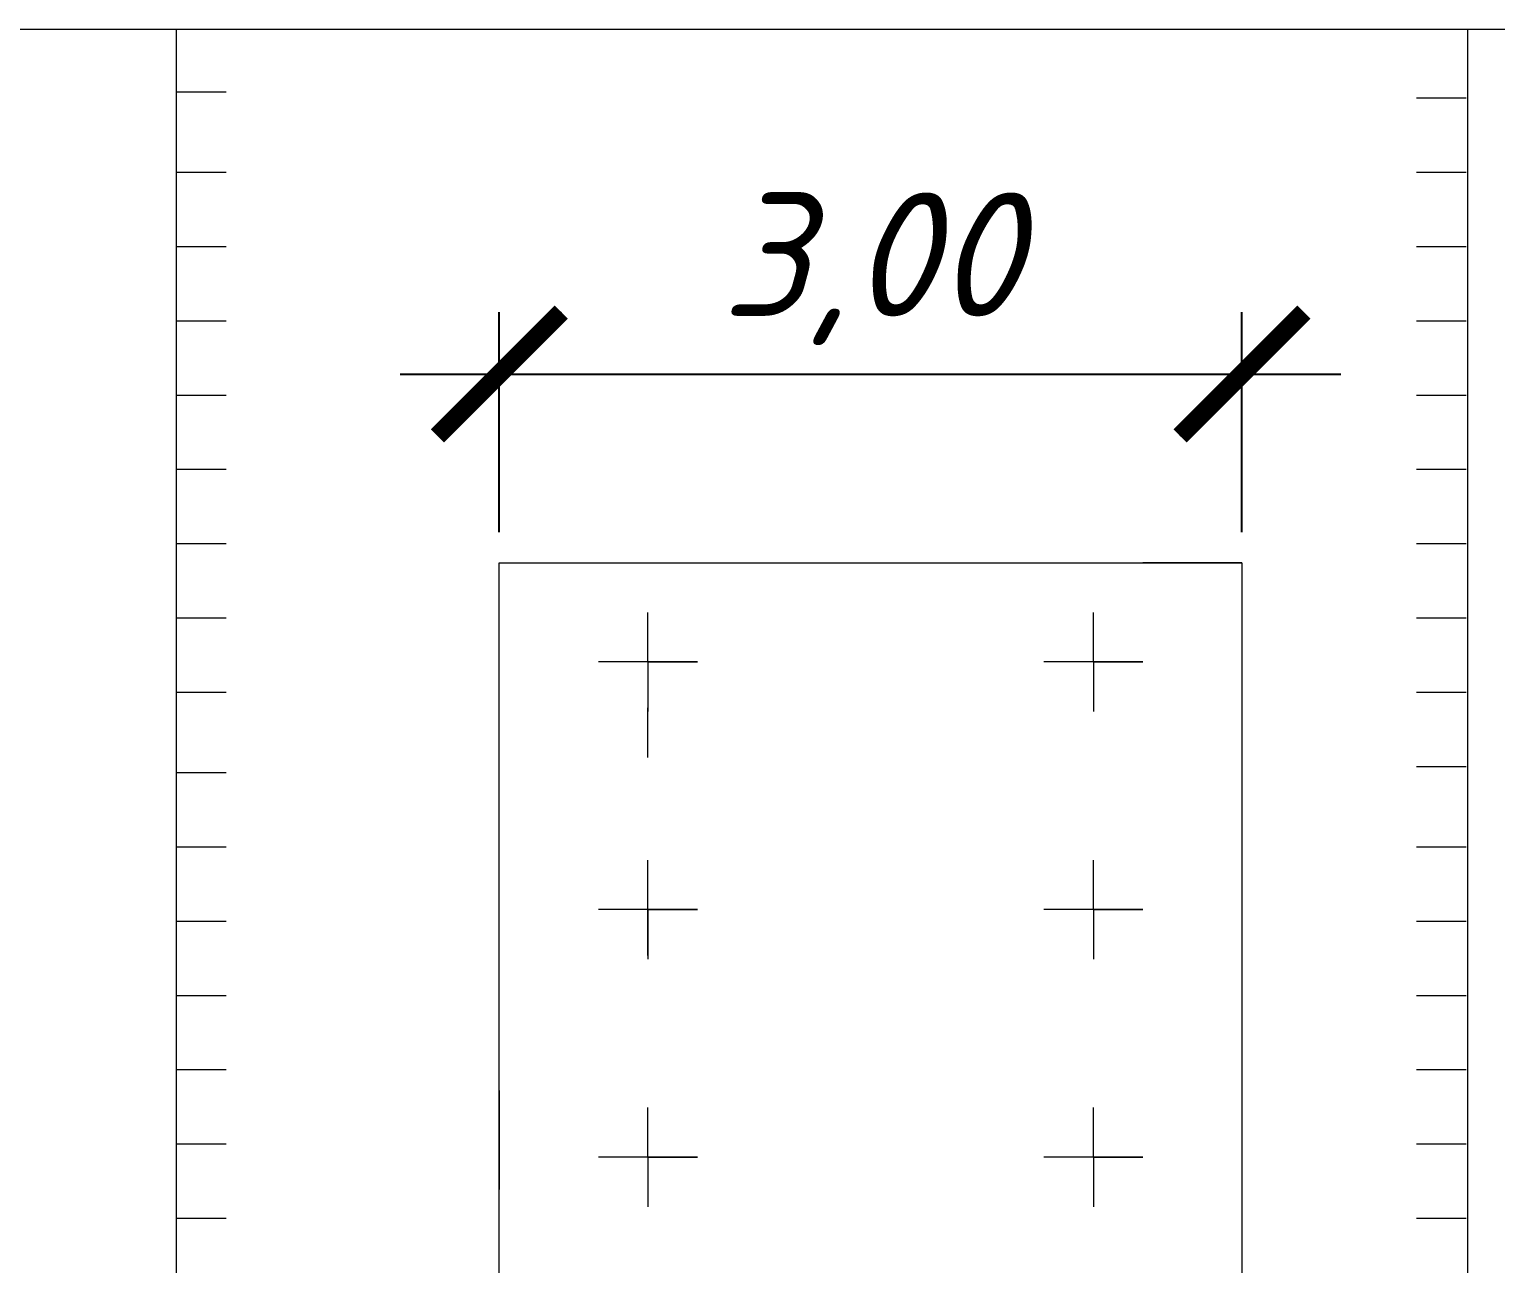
# Model space of a CAD drawing. Header units: millimetres. Extents: x 27137 to 30937, y -4667 to -569.
# Drawn here: x 30123.52 to 30153.14, y -2835.98 to -2811.05 of the extents above; entities that cross this region are included whole.
import ezdxf

# ---------------------------------------------------------------- set-up
doc = ezdxf.new("R2010")
doc.units = ezdxf.units.MM
doc.header["$LTSCALE"] = 0.4
doc.layers.add('здания', color=7, linetype='Continuous', lineweight=40)
doc.styles.add('Isocpeur', font='isocpeui.ttf', dxfattribs={"height": 2.5})
doc.styles.get("Standard").update_dxf_attribs({"font": 'isocpeui.ttf', "height": 2.5})
doc.dimstyles.new('06', dxfattribs={"dimtxt": 2.5, "dimasz": 2.5, "dimexe": 1.25, "dimexo": 0.625, "dimtad": 1, "dimdec": 0, "dimlfac": 200, "dimtxsty": 'Standard', "dimblk": 'OBLIQUE', "dimcen": 2.5, "dimdle": 2, "dimadec": 0, "dimazin": 0, "dimtfac": 1, "dimtdec": 0, "dimtmove": 0, "dimatfit": 3, "dimldrblk": 'OBLIQUE', "dimfxl": 1, "dimarcsym": 0})

# ---------------------------------------------------------------- blocks, each defined once
blk = doc.blocks.new('_Oblique')
at = {"color": 0, "linetype": 'ByBlock', "lineweight": -2}
blk.add_line((-0.5, -0.5), (0.5, 0.5), dxfattribs=at)
blk = doc.blocks.new('*D568')
at = {"color": 0, "lineweight": -2, "transparency": 16777216}
for p, q in [((30133.018, -2821.201), (30133.018, -2816.761)), ((30148.018, -2821.201), (30148.018, -2816.761)), ((30131.018, -2818.011), (30150.018, -2818.011))]:
    blk.add_line(p, q, dxfattribs=at)
at = {"layer": 'Defpoints', "color": 0, "transparency": 16777216}
for p in [(30148.018, -2818.011), (30133.018, -2821.826), (30148.018, -2821.826)]:
    blk.add_point(p, dxfattribs=at)
at = {"color": 0, "lineweight": -2, "transparency": 16777216, "xscale": 2.5, "yscale": 2.5, "zscale": 2.5, "rotation": 180}
blk.add_blockref('_Oblique', (30133.018, -2818.011), dxfattribs=at)
at = {"color": 0, "lineweight": -2, "transparency": 16777216, "xscale": 2.5, "yscale": 2.5, "zscale": 2.5}
blk.add_blockref('_Oblique', (30148.018, -2818.011), dxfattribs=at)
at = {"color": 0, "lineweight": 15, "transparency": 16777216, "insert": (30140.518, -2815.886), "char_height": 2.5, "attachment_point": 5, "style": 'Isocpeur'}
blk.add_mtext('3,00', dxfattribs=at)
blk = doc.blocks.new('_ArchTick')
at = {"color": 0, "linetype": 'ByBlock', "const_width": 0.15}
blk.add_lwpolyline([(-0.5, -0.5), (0.5, 0.5)], dxfattribs=at)

msp = doc.modelspace()

# ---------------------------------------------------------------- linework, layer by layer
at = {"lineweight": 15}
for p, q in [((30187.7371, -2811.0495), (30059.8064, -2811.0523)), ((30152.5767, -2811.0502), (30152.5767, -2853.1887)), ((30127.4974, -2812.3171), (30126.4974, -2812.3171)), ((30127.4974, -2812.3171), (30126.4974, -2812.3171)), ((30127.4974, -2812.3171), (30126.4974, -2812.3171)), ((30127.4974, -2812.3171), (30126.4974, -2812.3171)), ((30127.4974, -2812.3171), (30126.4974, -2812.3171)), ((30127.4974, -2812.3171), (30126.4974, -2812.3171)), ((30127.4974, -2812.3171), (30126.4974, -2812.3171)), ((30127.4974, -2812.3171), (30126.4974, -2812.3171)), ((30127.4974, -2812.3171), (30126.4974, -2812.3171)), ((30127.4974, -2812.3171), (30126.4974, -2812.3171)), ((30127.4974, -2812.3171), (30126.4974, -2812.3171)), ((30127.4974, -2812.3171), (30126.4974, -2812.3171)), ((30127.4974, -2812.3171), (30126.4974, -2812.3171)), ((30127.4974, -2812.3171), (30126.4974, -2812.3171)), ((30127.4974, -2812.3171), (30126.4974, -2812.3171)), ((30127.4974, -2812.3171), (30126.4974, -2812.3171)), ((30127.4974, -2812.3171), (30126.4974, -2812.3171)), ((30127.4974, -2812.3171), (30126.4974, -2812.3171)), ((30127.4974, -2812.3171), (30126.4974, -2812.3171)), ((30127.4974, -2812.3171), (30126.4974, -2812.3171)), ((30127.4974, -2812.3171), (30126.4974, -2812.3171)), ((30127.4974, -2812.3171), (30126.4974, -2812.3171)), ((30127.4974, -2812.3171), (30126.4974, -2812.3171)), ((30127.4974, -2812.3171), (30126.4974, -2812.3171)), ((30127.4974, -2812.3171), (30126.4974, -2812.3171)), ((30152.5472, -2812.441), (30151.5472, -2812.441)), ((30152.5472, -2812.441), (30151.5472, -2812.441)), ((30152.5472, -2812.441), (30151.5472, -2812.441)), ((30152.5472, -2812.441), (30151.5472, -2812.441)), ((30152.5472, -2812.441), (30151.5472, -2812.441)), ((30152.5472, -2812.441), (30151.5472, -2812.441)), ((30152.5472, -2812.441), (30151.5472, -2812.441)), ((30152.5472, -2812.441), (30151.5472, -2812.441)), ((30152.5472, -2812.441), (30151.5472, -2812.441)), ((30152.5472, -2812.441), (30151.5472, -2812.441)), ((30152.5472, -2812.441), (30151.5472, -2812.441)), ((30152.5472, -2812.441), (30151.5472, -2812.441)), ((30152.5472, -2812.441), (30151.5472, -2812.441)), ((30127.4974, -2813.941), (30126.4974, -2813.941)), ((30127.4974, -2813.941), (30126.4974, -2813.941)), ((30127.4974, -2813.941), (30126.4974, -2813.941)), ((30127.4974, -2813.941), (30126.4974, -2813.941)), ((30127.4974, -2813.941), (30126.4974, -2813.941)), ((30127.4974, -2813.941), (30126.4974, -2813.941)), ((30127.4974, -2813.941), (30126.4974, -2813.941)), ((30127.4974, -2813.941), (30126.4974, -2813.941)), ((30127.4974, -2813.941), (30126.4974, -2813.941)), ((30127.4974, -2813.941), (30126.4974, -2813.941)), ((30127.4974, -2813.941), (30126.4974, -2813.941)), ((30127.4974, -2813.941), (30126.4974, -2813.941)), ((30127.4974, -2813.941), (30126.4974, -2813.941)), ((30127.4974, -2813.941), (30126.4974, -2813.941)), ((30127.4974, -2813.941), (30126.4974, -2813.941)), ((30127.4974, -2813.941), (30126.4974, -2813.941)), ((30127.4974, -2813.941), (30126.4974, -2813.941)), ((30127.4974, -2813.941), (30126.4974, -2813.941)), ((30127.4974, -2813.941), (30126.4974, -2813.941)), ((30127.4974, -2813.941), (30126.4974, -2813.941)), ((30127.4974, -2813.941), (30126.4974, -2813.941)), ((30127.4974, -2813.941), (30126.4974, -2813.941)), ((30127.4974, -2813.941), (30126.4974, -2813.941)), ((30127.4974, -2813.941), (30126.4974, -2813.941)), ((30127.4974, -2813.941), (30126.4974, -2813.941)), ((30152.5472, -2813.941), (30151.5472, -2813.941)), ((30152.5472, -2813.941), (30151.5472, -2813.941)), ((30152.5472, -2813.941), (30151.5472, -2813.941)), ((30152.5472, -2813.941), (30151.5472, -2813.941)), ((30152.5472, -2813.941), (30151.5472, -2813.941)), ((30152.5472, -2813.941), (30151.5472, -2813.941)), ((30152.5472, -2813.941), (30151.5472, -2813.941)), ((30152.5472, -2813.941), (30151.5472, -2813.941)), ((30152.5472, -2813.941), (30151.5472, -2813.941)), ((30152.5472, -2813.941), (30151.5472, -2813.941)), ((30152.5472, -2813.941), (30151.5472, -2813.941)), ((30152.5472, -2813.941), (30151.5472, -2813.941)), ((30152.5472, -2813.941), (30151.5472, -2813.941)), ((30152.5472, -2813.941), (30151.5472, -2813.941)), ((30152.5472, -2813.941), (30151.5472, -2813.941)), ((30152.5472, -2813.941), (30151.5472, -2813.941)), ((30152.5472, -2813.941), (30151.5472, -2813.941)), ((30152.5472, -2813.941), (30151.5472, -2813.941)), ((30152.5472, -2813.941), (30151.5472, -2813.941)), ((30152.5472, -2813.941), (30151.5472, -2813.941)), ((30152.5472, -2813.941), (30151.5472, -2813.941)), ((30152.5472, -2813.941), (30151.5472, -2813.941)), ((30152.5472, -2813.941), (30151.5472, -2813.941)), ((30152.5472, -2813.941), (30151.5472, -2813.941)), ((30152.5472, -2813.941), (30151.5472, -2813.941)), ((30152.5472, -2813.941), (30151.5472, -2813.941)), ((30152.5472, -2813.941), (30151.5472, -2813.941)), ((30152.5472, -2813.941), (30151.5472, -2813.941)), ((30152.5472, -2813.941), (30151.5472, -2813.941)), ((30152.5472, -2813.941), (30151.5472, -2813.941)), ((30127.4974, -2815.441), (30126.4974, -2815.441)), ((30127.4974, -2815.441), (30126.4974, -2815.441)), ((30127.4974, -2815.441), (30126.4974, -2815.441)), ((30127.4974, -2815.441), (30126.4974, -2815.441)), ((30127.4974, -2815.441), (30126.4974, -2815.441)), ((30127.4974, -2815.441), (30126.4974, -2815.441)), ((30127.4974, -2815.441), (30126.4974, -2815.441)), ((30127.4974, -2815.441), (30126.4974, -2815.441)), ((30127.4974, -2815.441), (30126.4974, -2815.441)), ((30127.4974, -2815.441), (30126.4974, -2815.441)), ((30127.4974, -2815.441), (30126.4974, -2815.441)), ((30127.4974, -2815.441), (30126.4974, -2815.441)), ((30127.4974, -2815.441), (30126.4974, -2815.441)), ((30127.4974, -2815.441), (30126.4974, -2815.441)), ((30127.4974, -2815.441), (30126.4974, -2815.441)), ((30127.4974, -2815.441), (30126.4974, -2815.441)), ((30127.4974, -2815.441), (30126.4974, -2815.441)), ((30152.5472, -2815.441), (30151.5472, -2815.441)), ((30152.5472, -2815.441), (30151.5472, -2815.441)), ((30152.5472, -2815.441), (30151.5472, -2815.441)), ((30152.5472, -2815.441), (30151.5472, -2815.441)), ((30152.5472, -2815.441), (30151.5472, -2815.441)), ((30152.5472, -2815.441), (30151.5472, -2815.441)), ((30152.5472, -2815.441), (30151.5472, -2815.441)), ((30152.5472, -2815.441), (30151.5472, -2815.441)), ((30152.5472, -2815.441), (30151.5472, -2815.441)), ((30152.5472, -2815.441), (30151.5472, -2815.441)), ((30152.5472, -2815.441), (30151.5472, -2815.441)), ((30152.5472, -2815.441), (30151.5472, -2815.441)), ((30152.5472, -2815.441), (30151.5472, -2815.441)), ((30152.5472, -2815.441), (30151.5472, -2815.441)), ((30152.5472, -2815.441), (30151.5472, -2815.441)), ((30152.5472, -2815.441), (30151.5472, -2815.441)), ((30152.5472, -2815.441), (30151.5472, -2815.441)), ((30152.5472, -2815.441), (30151.5472, -2815.441)), ((30152.5472, -2815.441), (30151.5472, -2815.441)), ((30152.5472, -2815.441), (30151.5472, -2815.441)), ((30152.5472, -2815.441), (30151.5472, -2815.441)), ((30152.5472, -2815.441), (30151.5472, -2815.441)), ((30152.5472, -2815.441), (30151.5472, -2815.441)), ((30152.5472, -2815.441), (30151.5472, -2815.441)), ((30152.5472, -2815.441), (30151.5472, -2815.441)), ((30152.5472, -2815.441), (30151.5472, -2815.441)), ((30152.5472, -2815.441), (30151.5472, -2815.441)), ((30152.5472, -2815.441), (30151.5472, -2815.441)), ((30127.4974, -2816.941), (30126.4974, -2816.941)), ((30127.4974, -2816.941), (30126.4974, -2816.941)), ((30127.4974, -2816.941), (30126.4974, -2816.941)), ((30127.4974, -2816.941), (30126.4974, -2816.941)), ((30127.4974, -2816.941), (30126.4974, -2816.941)), ((30127.4974, -2816.941), (30126.4974, -2816.941)), ((30127.4974, -2816.941), (30126.4974, -2816.941)), ((30127.4974, -2816.941), (30126.4974, -2816.941)), ((30127.4974, -2816.941), (30126.4974, -2816.941)), ((30127.4974, -2816.941), (30126.4974, -2816.941)), ((30127.4974, -2816.941), (30126.4974, -2816.941)), ((30152.5472, -2816.941), (30151.5472, -2816.941)), ((30152.5472, -2816.941), (30151.5472, -2816.941)), ((30152.5472, -2816.941), (30151.5472, -2816.941)), ((30152.5472, -2816.941), (30151.5472, -2816.941)), ((30152.5472, -2816.941), (30151.5472, -2816.941)), ((30152.5472, -2816.941), (30151.5472, -2816.941)), ((30152.5472, -2816.941), (30151.5472, -2816.941)), ((30152.5472, -2816.941), (30151.5472, -2816.941)), ((30152.5472, -2816.941), (30151.5472, -2816.941)), ((30152.5472, -2816.941), (30151.5472, -2816.941)), ((30152.5472, -2816.941), (30151.5472, -2816.941)), ((30152.5472, -2816.941), (30151.5472, -2816.941)), ((30152.5472, -2816.941), (30151.5472, -2816.941)), ((30152.5472, -2816.941), (30151.5472, -2816.941)), ((30152.5472, -2816.941), (30151.5472, -2816.941)), ((30152.5472, -2816.941), (30151.5472, -2816.941)), ((30152.5472, -2816.941), (30151.5472, -2816.941)), ((30152.5472, -2816.941), (30151.5472, -2816.941)), ((30152.5472, -2816.941), (30151.5472, -2816.941)), ((30152.5472, -2816.941), (30151.5472, -2816.941)), ((30152.5472, -2816.941), (30151.5472, -2816.941)), ((30152.5472, -2816.941), (30151.5472, -2816.941)), ((30152.5472, -2816.941), (30151.5472, -2816.941)), ((30152.5472, -2816.941), (30151.5472, -2816.941)), ((30127.4974, -2818.441), (30126.4974, -2818.441)), ((30127.4974, -2818.441), (30126.4974, -2818.441)), ((30127.4974, -2818.441), (30126.4974, -2818.441)), ((30127.4974, -2818.441), (30126.4974, -2818.441)), ((30127.4974, -2818.441), (30126.4974, -2818.441)), ((30127.4974, -2818.441), (30126.4974, -2818.441)), ((30127.4974, -2818.441), (30126.4974, -2818.441)), ((30127.4974, -2818.441), (30126.4974, -2818.441)), ((30127.4974, -2818.441), (30126.4974, -2818.441)), ((30127.4974, -2818.441), (30126.4974, -2818.441)), ((30127.4974, -2818.441), (30126.4974, -2818.441)), ((30127.4974, -2818.441), (30126.4974, -2818.441)), ((30127.4974, -2818.441), (30126.4974, -2818.441)), ((30152.5472, -2818.441), (30151.5472, -2818.441)), ((30152.5472, -2818.441), (30151.5472, -2818.441)), ((30152.5472, -2818.441), (30151.5472, -2818.441)), ((30152.5472, -2818.441), (30151.5472, -2818.441)), ((30152.5472, -2818.441), (30151.5472, -2818.441)), ((30152.5472, -2818.441), (30151.5472, -2818.441)), ((30152.5472, -2818.441), (30151.5472, -2818.441)), ((30152.5472, -2818.441), (30151.5472, -2818.441)), ((30152.5472, -2818.441), (30151.5472, -2818.441)), ((30152.5472, -2818.441), (30151.5472, -2818.441)), ((30152.5472, -2818.441), (30151.5472, -2818.441)), ((30152.5472, -2818.441), (30151.5472, -2818.441)), ((30152.5472, -2818.441), (30151.5472, -2818.441)), ((30152.5472, -2818.441), (30151.5472, -2818.441)), ((30152.5472, -2818.441), (30151.5472, -2818.441)), ((30152.5472, -2818.441), (30151.5472, -2818.441)), ((30152.5472, -2818.441), (30151.5472, -2818.441)), ((30127.4974, -2819.941), (30126.4974, -2819.941)), ((30127.4974, -2819.941), (30126.4974, -2819.941)), ((30127.4974, -2819.941), (30126.4974, -2819.941)), ((30127.4974, -2819.941), (30126.4974, -2819.941)), ((30127.4974, -2819.941), (30126.4974, -2819.941)), ((30127.4974, -2819.941), (30126.4974, -2819.941)), ((30127.4974, -2819.941), (30126.4974, -2819.941)), ((30127.4974, -2819.941), (30126.4974, -2819.941)), ((30127.4974, -2819.941), (30126.4974, -2819.941)), ((30127.4974, -2819.941), (30126.4974, -2819.941)), ((30127.4974, -2819.941), (30126.4974, -2819.941)), ((30127.4974, -2819.941), (30126.4974, -2819.941)), ((30127.4974, -2819.941), (30126.4974, -2819.941)), ((30127.4974, -2819.941), (30126.4974, -2819.941)), ((30127.4974, -2819.941), (30126.4974, -2819.941)), ((30127.4974, -2819.941), (30126.4974, -2819.941)), ((30127.4974, -2819.941), (30126.4974, -2819.941)), ((30152.5472, -2819.941), (30151.5472, -2819.941)), ((30152.5472, -2819.941), (30151.5472, -2819.941)), ((30152.5472, -2819.941), (30151.5472, -2819.941)), ((30152.5472, -2819.941), (30151.5472, -2819.941)), ((30152.5472, -2819.941), (30151.5472, -2819.941)), ((30152.5472, -2819.941), (30151.5472, -2819.941)), ((30152.5472, -2819.941), (30151.5472, -2819.941)), ((30152.5472, -2819.941), (30151.5472, -2819.941)), ((30152.5472, -2819.941), (30151.5472, -2819.941)), ((30152.5472, -2819.941), (30151.5472, -2819.941)), ((30152.5472, -2819.941), (30151.5472, -2819.941)), ((30152.5472, -2819.941), (30151.5472, -2819.941)), ((30152.5472, -2819.941), (30151.5472, -2819.941)), ((30152.5472, -2819.941), (30151.5472, -2819.941)), ((30152.5472, -2819.941), (30151.5472, -2819.941)), ((30152.5472, -2819.941), (30151.5472, -2819.941)), ((30152.5472, -2819.941), (30151.5472, -2819.941)), ((30152.5472, -2819.941), (30151.5472, -2819.941)), ((30152.5472, -2819.941), (30151.5472, -2819.941)), ((30152.5472, -2819.941), (30151.5472, -2819.941)), ((30152.5472, -2819.941), (30151.5472, -2819.941)), ((30152.5472, -2819.941), (30151.5472, -2819.941)), ((30152.5472, -2819.941), (30151.5472, -2819.941)), ((30152.5472, -2819.941), (30151.5472, -2819.941)), ((30127.4974, -2821.441), (30126.4974, -2821.441)), ((30127.4974, -2821.441), (30126.4974, -2821.441)), ((30127.4974, -2821.441), (30126.4974, -2821.441)), ((30127.4974, -2821.441), (30126.4974, -2821.441)), ((30127.4974, -2821.441), (30126.4974, -2821.441)), ((30127.4974, -2821.441), (30126.4974, -2821.441)), ((30127.4974, -2821.441), (30126.4974, -2821.441)), ((30127.4974, -2821.441), (30126.4974, -2821.441)), ((30127.4974, -2821.441), (30126.4974, -2821.441)), ((30127.4974, -2821.441), (30126.4974, -2821.441)), ((30127.4974, -2821.441), (30126.4974, -2821.441)), ((30152.5472, -2821.441), (30151.5472, -2821.441)), ((30152.5472, -2821.441), (30151.5472, -2821.441)), ((30152.5472, -2821.441), (30151.5472, -2821.441)), ((30152.5472, -2821.441), (30151.5472, -2821.441)), ((30152.5472, -2821.441), (30151.5472, -2821.441)), ((30152.5472, -2821.441), (30151.5472, -2821.441)), ((30152.5472, -2821.441), (30151.5472, -2821.441)), ((30152.5472, -2821.441), (30151.5472, -2821.441)), ((30152.5472, -2821.441), (30151.5472, -2821.441)), ((30152.5472, -2821.441), (30151.5472, -2821.441)), ((30152.5472, -2821.441), (30151.5472, -2821.441)), ((30152.5472, -2821.441), (30151.5472, -2821.441)), ((30152.5472, -2821.441), (30151.5472, -2821.441)), ((30152.5472, -2821.441), (30151.5472, -2821.441)), ((30152.5472, -2821.441), (30151.5472, -2821.441)), ((30152.5472, -2821.441), (30151.5472, -2821.441)), ((30152.5472, -2821.441), (30151.5472, -2821.441)), ((30133.0182, -2846.8257), (30133.0182, -2821.8257)), ((30133.0182, -2821.8257), (30148.0182, -2821.8257)), ((30133.0182, -2846.8257), (30133.0182, -2821.8257)), ((30133.0182, -2821.8257), (30148.0182, -2821.8257)), ((30148.0182, -2821.8257), (30146.0182, -2821.8257)), ((30148.0182, -2821.8257), (30148.0182, -2846.8257)), ((30148.0182, -2821.8257), (30148.0182, -2846.8257)), ((30127.4974, -2822.941), (30126.4974, -2822.941)), ((30127.4974, -2822.941), (30126.4974, -2822.941)), ((30127.4974, -2822.941), (30126.4974, -2822.941)), ((30127.4974, -2822.941), (30126.4974, -2822.941)), ((30127.4974, -2822.941), (30126.4974, -2822.941)), ((30127.4974, -2822.941), (30126.4974, -2822.941)), ((30127.4974, -2822.941), (30126.4974, -2822.941)), ((30127.4974, -2822.941), (30126.4974, -2822.941)), ((30127.4974, -2822.941), (30126.4974, -2822.941)), ((30127.4974, -2822.941), (30126.4974, -2822.941)), ((30127.4974, -2822.941), (30126.4974, -2822.941)), ((30127.4974, -2822.941), (30126.4974, -2822.941)), ((30127.4974, -2822.941), (30126.4974, -2822.941)), ((30127.4974, -2822.941), (30126.4974, -2822.941)), ((30127.4974, -2822.941), (30126.4974, -2822.941)), ((30127.4974, -2822.941), (30126.4974, -2822.941)), ((30127.4974, -2822.941), (30126.4974, -2822.941)), ((30127.4974, -2822.941), (30126.4974, -2822.941)), ((30127.4974, -2822.941), (30126.4974, -2822.941)), ((30127.4974, -2822.941), (30126.4974, -2822.941)), ((30127.4974, -2822.941), (30126.4974, -2822.941)), ((30136.0182, -2823.8257), (30136.0182, -2822.8257)), ((30145.0182, -2823.8257), (30145.0182, -2822.8257)), ((30152.5472, -2822.941), (30151.5472, -2822.941)), ((30152.5472, -2822.941), (30151.5472, -2822.941)), ((30152.5472, -2822.941), (30151.5472, -2822.941)), ((30152.5472, -2822.941), (30151.5472, -2822.941)), ((30152.5472, -2822.941), (30151.5472, -2822.941)), ((30152.5472, -2822.941), (30151.5472, -2822.941)), ((30152.5472, -2822.941), (30151.5472, -2822.941)), ((30152.5472, -2822.941), (30151.5472, -2822.941)), ((30152.5472, -2822.941), (30151.5472, -2822.941)), ((30152.5472, -2822.941), (30151.5472, -2822.941)), ((30152.5472, -2822.941), (30151.5472, -2822.941)), ((30136.0182, -2823.8257), (30135.0182, -2823.8257)), ((30136.0182, -2823.8257), (30136.0182, -2824.2885)), ((30136.0182, -2823.8257), (30137.0182, -2823.8257)), ((30137.0182, -2823.8257), (30136.0182, -2823.8257)), ((30136.0182, -2823.8257), (30136.0182, -2824.8257)), ((30145.0182, -2823.8257), (30144.0182, -2823.8257)), ((30145.0182, -2823.8257), (30146.0182, -2823.8257)), ((30146.0182, -2823.8257), (30145.0182, -2823.8257)), ((30145.0182, -2823.8257), (30145.0182, -2824.8257)), ((30127.4974, -2824.441), (30126.4974, -2824.441)), ((30127.4974, -2824.441), (30126.4974, -2824.441)), ((30127.4974, -2824.441), (30126.4974, -2824.441)), ((30127.4974, -2824.441), (30126.4974, -2824.441)), ((30127.4974, -2824.441), (30126.4974, -2824.441)), ((30127.4974, -2824.441), (30126.4974, -2824.441)), ((30127.4974, -2824.441), (30126.4974, -2824.441)), ((30127.4974, -2824.441), (30126.4974, -2824.441)), ((30127.4974, -2824.441), (30126.4974, -2824.441)), ((30127.4974, -2824.441), (30126.4974, -2824.441)), ((30127.4974, -2824.441), (30126.4974, -2824.441)), ((30127.4974, -2824.441), (30126.4974, -2824.441)), ((30127.4974, -2824.441), (30126.4974, -2824.441)), ((30127.4974, -2824.441), (30126.4974, -2824.441)), ((30127.4974, -2824.441), (30126.4974, -2824.441)), ((30127.4974, -2824.441), (30126.4974, -2824.441)), ((30127.4974, -2824.441), (30126.4974, -2824.441)), ((30127.4974, -2824.441), (30126.4974, -2824.441)), ((30127.4974, -2824.441), (30126.4974, -2824.441)), ((30127.4974, -2824.441), (30126.4974, -2824.441)), ((30127.4974, -2824.441), (30126.4974, -2824.441)), ((30127.4974, -2824.441), (30126.4974, -2824.441)), ((30127.4974, -2824.441), (30126.4974, -2824.441)), ((30127.4974, -2824.441), (30126.4974, -2824.441)), ((30127.4974, -2824.441), (30126.4974, -2824.441)), ((30127.4974, -2824.441), (30126.4974, -2824.441)), ((30127.4974, -2824.441), (30126.4974, -2824.441)), ((30127.4974, -2824.441), (30126.4974, -2824.441)), ((30127.4974, -2824.441), (30126.4974, -2824.441)), ((30127.4974, -2824.441), (30126.4974, -2824.441)), ((30127.4974, -2824.441), (30126.4974, -2824.441)), ((30127.4974, -2824.441), (30126.4974, -2824.441)), ((30127.4974, -2824.441), (30126.4974, -2824.441)), ((30127.4974, -2824.441), (30126.4974, -2824.441)), ((30127.4974, -2824.441), (30126.4974, -2824.441)), ((30127.4974, -2824.441), (30126.4974, -2824.441)), ((30127.4974, -2824.441), (30126.4974, -2824.441)), ((30127.4974, -2824.441), (30126.4974, -2824.441)), ((30127.4974, -2824.441), (30126.4974, -2824.441)), ((30127.4974, -2824.441), (30126.4974, -2824.441)), ((30127.4974, -2824.441), (30126.4974, -2824.441)), ((30127.4974, -2824.441), (30126.4974, -2824.441)), ((30127.4974, -2824.441), (30126.4974, -2824.441)), ((30127.4974, -2824.441), (30126.4974, -2824.441)), ((30127.4974, -2824.441), (30126.4974, -2824.441)), ((30127.4974, -2824.441), (30126.4974, -2824.441)), ((30127.4974, -2824.441), (30126.4974, -2824.441)), ((30127.4974, -2824.441), (30126.4974, -2824.441)), ((30127.4974, -2824.441), (30126.4974, -2824.441)), ((30127.4974, -2824.441), (30126.4974, -2824.441)), ((30127.4974, -2824.441), (30126.4974, -2824.441)), ((30127.4974, -2824.441), (30126.4974, -2824.441)), ((30127.4974, -2824.441), (30126.4974, -2824.441)), ((30127.4974, -2824.441), (30126.4974, -2824.441)), ((30127.4974, -2824.441), (30126.4974, -2824.441)), ((30127.4974, -2824.441), (30126.4974, -2824.441)), ((30127.4974, -2824.441), (30126.4974, -2824.441)), ((30127.4974, -2824.441), (30126.4974, -2824.441)), ((30127.4974, -2824.441), (30126.4974, -2824.441)), ((30127.4974, -2824.441), (30126.4974, -2824.441)), ((30127.4974, -2824.441), (30126.4974, -2824.441)), ((30127.4974, -2824.441), (30126.4974, -2824.441)), ((30127.4974, -2824.441), (30126.4974, -2824.441)), ((30127.4974, -2824.441), (30126.4974, -2824.441)), ((30127.4974, -2824.441), (30126.4974, -2824.441)), ((30127.4974, -2824.441), (30126.4974, -2824.441)), ((30127.4974, -2824.441), (30126.4974, -2824.441)), ((30152.5472, -2824.441), (30151.5472, -2824.441)), ((30152.5472, -2824.441), (30151.5472, -2824.441)), ((30152.5472, -2824.441), (30151.5472, -2824.441)), ((30152.5472, -2824.441), (30151.5472, -2824.441)), ((30152.5472, -2824.441), (30151.5472, -2824.441)), ((30152.5472, -2824.441), (30151.5472, -2824.441)), ((30152.5472, -2824.441), (30151.5472, -2824.441)), ((30152.5472, -2824.441), (30151.5472, -2824.441)), ((30152.5472, -2824.441), (30151.5472, -2824.441)), ((30152.5472, -2824.441), (30151.5472, -2824.441)), ((30152.5472, -2824.441), (30151.5472, -2824.441)), ((30152.5472, -2824.441), (30151.5472, -2824.441)), ((30152.5472, -2824.441), (30151.5472, -2824.441)), ((30152.5472, -2824.441), (30151.5472, -2824.441)), ((30152.5472, -2824.441), (30151.5472, -2824.441)), ((30152.5472, -2824.441), (30151.5472, -2824.441)), ((30152.5472, -2824.441), (30151.5472, -2824.441)), ((30152.5472, -2824.441), (30151.5472, -2824.441)), ((30152.5472, -2824.441), (30151.5472, -2824.441)), ((30152.5472, -2824.441), (30151.5472, -2824.441)), ((30152.5472, -2824.441), (30151.5472, -2824.441)), ((30136.0182, -2825.7547), (30136.0182, -2824.7547)), ((30136.0182, -2825.7547), (30136.0182, -2824.7547)), ((30136.0182, -2825.7547), (30136.0182, -2824.7547)), ((30152.5472, -2825.941), (30151.5472, -2825.941)), ((30152.5472, -2825.941), (30151.5472, -2825.941)), ((30152.5472, -2825.941), (30151.5472, -2825.941)), ((30152.5472, -2825.941), (30151.5472, -2825.941)), ((30152.5472, -2825.941), (30151.5472, -2825.941)), ((30152.5472, -2825.941), (30151.5472, -2825.941)), ((30152.5472, -2825.941), (30151.5472, -2825.941)), ((30152.5472, -2825.941), (30151.5472, -2825.941)), ((30152.5472, -2825.941), (30151.5472, -2825.941)), ((30152.5472, -2825.941), (30151.5472, -2825.941)), ((30152.5472, -2825.941), (30151.5472, -2825.941)), ((30152.5472, -2825.941), (30151.5472, -2825.941)), ((30152.5472, -2825.941), (30151.5472, -2825.941)), ((30152.5472, -2825.941), (30151.5472, -2825.941)), ((30152.5472, -2825.941), (30151.5472, -2825.941)), ((30152.5472, -2825.941), (30151.5472, -2825.941)), ((30152.5472, -2825.941), (30151.5472, -2825.941)), ((30152.5472, -2825.941), (30151.5472, -2825.941)), ((30152.5472, -2825.941), (30151.5472, -2825.941)), ((30152.5472, -2825.941), (30151.5472, -2825.941)), ((30152.5472, -2825.941), (30151.5472, -2825.941)), ((30152.5472, -2825.941), (30151.5472, -2825.941)), ((30152.5472, -2825.941), (30151.5472, -2825.941)), ((30152.5472, -2825.941), (30151.5472, -2825.941)), ((30152.5472, -2825.941), (30151.5472, -2825.941)), ((30152.5472, -2825.941), (30151.5472, -2825.941)), ((30152.5472, -2825.941), (30151.5472, -2825.941)), ((30152.5472, -2825.941), (30151.5472, -2825.941)), ((30152.5472, -2825.941), (30151.5472, -2825.941)), ((30152.5472, -2825.941), (30151.5472, -2825.941)), ((30152.5472, -2825.941), (30151.5472, -2825.941)), ((30152.5472, -2825.941), (30151.5472, -2825.941)), ((30152.5472, -2825.941), (30151.5472, -2825.941)), ((30152.5472, -2825.941), (30151.5472, -2825.941)), ((30152.5472, -2825.941), (30151.5472, -2825.941)), ((30152.5472, -2825.941), (30151.5472, -2825.941)), ((30152.5472, -2825.941), (30151.5472, -2825.941)), ((30152.5472, -2825.941), (30151.5472, -2825.941)), ((30152.5472, -2825.941), (30151.5472, -2825.941)), ((30152.5472, -2825.941), (30151.5472, -2825.941)), ((30152.5472, -2825.941), (30151.5472, -2825.941)), ((30152.5472, -2825.941), (30151.5472, -2825.941)), ((30152.5472, -2825.941), (30151.5472, -2825.941)), ((30152.5472, -2825.941), (30151.5472, -2825.941)), ((30152.5472, -2825.941), (30151.5472, -2825.941)), ((30152.5472, -2825.941), (30151.5472, -2825.941)), ((30152.5472, -2825.941), (30151.5472, -2825.941)), ((30152.5472, -2825.941), (30151.5472, -2825.941)), ((30152.5472, -2825.941), (30151.5472, -2825.941)), ((30152.5472, -2825.941), (30151.5472, -2825.941)), ((30152.5472, -2825.941), (30151.5472, -2825.941)), ((30152.5472, -2825.941), (30151.5472, -2825.941)), ((30152.5472, -2825.941), (30151.5472, -2825.941)), ((30152.5472, -2825.941), (30151.5472, -2825.941)), ((30152.5472, -2825.941), (30151.5472, -2825.941)), ((30152.5472, -2825.941), (30151.5472, -2825.941)), ((30152.5472, -2825.941), (30151.5472, -2825.941)), ((30152.5472, -2825.941), (30151.5472, -2825.941)), ((30152.5472, -2825.941), (30151.5472, -2825.941)), ((30152.5472, -2825.941), (30151.5472, -2825.941)), ((30152.5472, -2825.941), (30151.5472, -2825.941)), ((30152.5472, -2825.941), (30151.5472, -2825.941)), ((30152.5472, -2825.941), (30151.5472, -2825.941)), ((30152.5472, -2825.941), (30151.5472, -2825.941)), ((30152.5472, -2825.941), (30151.5472, -2825.941)), ((30152.5472, -2825.941), (30151.5472, -2825.941)), ((30152.5472, -2825.941), (30151.5472, -2825.941)), ((30127.4974, -2826.0648), (30126.4974, -2826.0648)), ((30127.4974, -2826.0648), (30126.4974, -2826.0648)), ((30127.4974, -2826.0648), (30126.4974, -2826.0648)), ((30127.4974, -2826.0648), (30126.4974, -2826.0648)), ((30127.4974, -2826.0648), (30126.4974, -2826.0648)), ((30127.4974, -2826.0648), (30126.4974, -2826.0648)), ((30127.4974, -2826.0648), (30126.4974, -2826.0648)), ((30127.4974, -2826.0648), (30126.4974, -2826.0648)), ((30127.4974, -2826.0648), (30126.4974, -2826.0648)), ((30127.4974, -2826.0648), (30126.4974, -2826.0648)), ((30127.4974, -2826.0648), (30126.4974, -2826.0648)), ((30127.4974, -2826.0648), (30126.4974, -2826.0648)), ((30127.4974, -2826.0648), (30126.4974, -2826.0648)), ((30127.4974, -2826.0648), (30126.4974, -2826.0648)), ((30127.4974, -2826.0648), (30126.4974, -2826.0648)), ((30127.4974, -2826.0648), (30126.4974, -2826.0648)), ((30127.4974, -2826.0648), (30126.4974, -2826.0648)), ((30127.4974, -2826.0648), (30126.4974, -2826.0648)), ((30127.4974, -2826.0648), (30126.4974, -2826.0648)), ((30127.4974, -2826.0648), (30126.4974, -2826.0648)), ((30127.4974, -2826.0648), (30126.4974, -2826.0648)), ((30127.4974, -2826.0648), (30126.4974, -2826.0648)), ((30127.4974, -2826.0648), (30126.4974, -2826.0648)), ((30127.4974, -2826.0648), (30126.4974, -2826.0648)), ((30127.4974, -2826.0648), (30126.4974, -2826.0648)), ((30127.4974, -2827.5648), (30126.4974, -2827.5648)), ((30127.4974, -2827.5648), (30126.4974, -2827.5648)), ((30127.4974, -2827.5648), (30126.4974, -2827.5648)), ((30127.4974, -2827.5648), (30126.4974, -2827.5648)), ((30127.4974, -2827.5648), (30126.4974, -2827.5648)), ((30127.4974, -2827.5648), (30126.4974, -2827.5648)), ((30127.4974, -2827.5648), (30126.4974, -2827.5648)), ((30127.4974, -2827.5648), (30126.4974, -2827.5648)), ((30127.4974, -2827.5648), (30126.4974, -2827.5648)), ((30127.4974, -2827.5648), (30126.4974, -2827.5648)), ((30127.4974, -2827.5648), (30126.4974, -2827.5648)), ((30127.4974, -2827.5648), (30126.4974, -2827.5648)), ((30127.4974, -2827.5648), (30126.4974, -2827.5648)), ((30127.4974, -2827.5648), (30126.4974, -2827.5648)), ((30127.4974, -2827.5648), (30126.4974, -2827.5648)), ((30127.4974, -2827.5648), (30126.4974, -2827.5648)), ((30127.4974, -2827.5648), (30126.4974, -2827.5648)), ((30152.5472, -2827.5648), (30151.5472, -2827.5648)), ((30152.5472, -2827.5648), (30151.5472, -2827.5648)), ((30152.5472, -2827.5648), (30151.5472, -2827.5648)), ((30152.5472, -2827.5648), (30151.5472, -2827.5648)), ((30152.5472, -2827.5648), (30151.5472, -2827.5648)), ((30152.5472, -2827.5648), (30151.5472, -2827.5648)), ((30152.5472, -2827.5648), (30151.5472, -2827.5648)), ((30152.5472, -2827.5648), (30151.5472, -2827.5648)), ((30152.5472, -2827.5648), (30151.5472, -2827.5648)), ((30152.5472, -2827.5648), (30151.5472, -2827.5648)), ((30152.5472, -2827.5648), (30151.5472, -2827.5648)), ((30152.5472, -2827.5648), (30151.5472, -2827.5648)), ((30152.5472, -2827.5648), (30151.5472, -2827.5648)), ((30152.5472, -2827.5648), (30151.5472, -2827.5648)), ((30152.5472, -2827.5648), (30151.5472, -2827.5648)), ((30152.5472, -2827.5648), (30151.5472, -2827.5648)), ((30152.5472, -2827.5648), (30151.5472, -2827.5648)), ((30152.5472, -2827.5648), (30151.5472, -2827.5648)), ((30152.5472, -2827.5648), (30151.5472, -2827.5648)), ((30152.5472, -2827.5648), (30151.5472, -2827.5648)), ((30152.5472, -2827.5648), (30151.5472, -2827.5648)), ((30152.5472, -2827.5648), (30151.5472, -2827.5648)), ((30152.5472, -2827.5648), (30151.5472, -2827.5648)), ((30152.5472, -2827.5648), (30151.5472, -2827.5648)), ((30152.5472, -2827.5648), (30151.5472, -2827.5648)), ((30136.0182, -2828.8257), (30136.0182, -2827.8257)), ((30145.0182, -2828.8257), (30145.0182, -2827.8257)), ((30136.0182, -2828.8257), (30135.0182, -2828.8257)), ((30136.0182, -2828.8257), (30135.7079, -2828.8257)), ((30136.0182, -2829.7547), (30136.0182, -2828.7547)), ((30136.0182, -2829.7547), (30136.0182, -2828.7547)), ((30136.0182, -2829.7547), (30136.0182, -2828.7547)), ((30136.0182, -2828.8257), (30137.0182, -2828.8257)), ((30137.0182, -2828.8257), (30136.0182, -2828.8257)), ((30136.0182, -2828.8257), (30136.0182, -2829.8257)), ((30145.0182, -2828.8257), (30144.0182, -2828.8257)), ((30145.0182, -2828.8257), (30144.7079, -2828.8257)), ((30145.0182, -2828.8257), (30146.0182, -2828.8257)), ((30146.0182, -2828.8257), (30145.0182, -2828.8257)), ((30145.0182, -2828.8257), (30145.0182, -2829.8257)), ((30127.4974, -2829.0648), (30126.4974, -2829.0648)), ((30127.4974, -2829.0648), (30126.4974, -2829.0648)), ((30127.4974, -2829.0648), (30126.4974, -2829.0648)), ((30127.4974, -2829.0648), (30126.4974, -2829.0648)), ((30127.4974, -2829.0648), (30126.4974, -2829.0648)), ((30127.4974, -2829.0648), (30126.4974, -2829.0648)), ((30127.4974, -2829.0648), (30126.4974, -2829.0648)), ((30127.4974, -2829.0648), (30126.4974, -2829.0648)), ((30127.4974, -2829.0648), (30126.4974, -2829.0648)), ((30127.4974, -2829.0648), (30126.4974, -2829.0648)), ((30127.4974, -2829.0648), (30126.4974, -2829.0648)), ((30152.5472, -2829.0648), (30151.5472, -2829.0648)), ((30152.5472, -2829.0648), (30151.5472, -2829.0648)), ((30152.5472, -2829.0648), (30151.5472, -2829.0648)), ((30152.5472, -2829.0648), (30151.5472, -2829.0648)), ((30152.5472, -2829.0648), (30151.5472, -2829.0648)), ((30152.5472, -2829.0648), (30151.5472, -2829.0648)), ((30152.5472, -2829.0648), (30151.5472, -2829.0648)), ((30152.5472, -2829.0648), (30151.5472, -2829.0648)), ((30152.5472, -2829.0648), (30151.5472, -2829.0648)), ((30152.5472, -2829.0648), (30151.5472, -2829.0648)), ((30152.5472, -2829.0648), (30151.5472, -2829.0648)), ((30152.5472, -2829.0648), (30151.5472, -2829.0648)), ((30152.5472, -2829.0648), (30151.5472, -2829.0648)), ((30152.5472, -2829.0648), (30151.5472, -2829.0648)), ((30152.5472, -2829.0648), (30151.5472, -2829.0648)), ((30152.5472, -2829.0648), (30151.5472, -2829.0648)), ((30152.5472, -2829.0648), (30151.5472, -2829.0648)), ((30127.4974, -2830.5648), (30126.4974, -2830.5648)), ((30127.4974, -2830.5648), (30126.4974, -2830.5648)), ((30127.4974, -2830.5648), (30126.4974, -2830.5648)), ((30127.4974, -2830.5648), (30126.4974, -2830.5648)), ((30127.4974, -2830.5648), (30126.4974, -2830.5648)), ((30127.4974, -2830.5648), (30126.4974, -2830.5648)), ((30127.4974, -2830.5648), (30126.4974, -2830.5648)), ((30127.4974, -2830.5648), (30126.4974, -2830.5648)), ((30127.4974, -2830.5648), (30126.4974, -2830.5648)), ((30127.4974, -2830.5648), (30126.4974, -2830.5648)), ((30127.4974, -2830.5648), (30126.4974, -2830.5648)), ((30127.4974, -2830.5648), (30126.4974, -2830.5648)), ((30127.4974, -2830.5648), (30126.4974, -2830.5648)), ((30152.5472, -2830.5648), (30151.5472, -2830.5648)), ((30152.5472, -2830.5648), (30151.5472, -2830.5648)), ((30152.5472, -2830.5648), (30151.5472, -2830.5648)), ((30152.5472, -2830.5648), (30151.5472, -2830.5648)), ((30152.5472, -2830.5648), (30151.5472, -2830.5648)), ((30152.5472, -2830.5648), (30151.5472, -2830.5648)), ((30152.5472, -2830.5648), (30151.5472, -2830.5648)), ((30152.5472, -2830.5648), (30151.5472, -2830.5648)), ((30152.5472, -2830.5648), (30151.5472, -2830.5648)), ((30152.5472, -2830.5648), (30151.5472, -2830.5648)), ((30152.5472, -2830.5648), (30151.5472, -2830.5648)), ((30127.4974, -2832.0648), (30126.4974, -2832.0648)), ((30127.4974, -2832.0648), (30126.4974, -2832.0648)), ((30127.4974, -2832.0648), (30126.4974, -2832.0648)), ((30127.4974, -2832.0648), (30126.4974, -2832.0648)), ((30127.4974, -2832.0648), (30126.4974, -2832.0648)), ((30127.4974, -2832.0648), (30126.4974, -2832.0648)), ((30127.4974, -2832.0648), (30126.4974, -2832.0648)), ((30127.4974, -2832.0648), (30126.4974, -2832.0648)), ((30127.4974, -2832.0648), (30126.4974, -2832.0648)), ((30127.4974, -2832.0648), (30126.4974, -2832.0648)), ((30127.4974, -2832.0648), (30126.4974, -2832.0648)), ((30127.4974, -2832.0648), (30126.4974, -2832.0648)), ((30127.4974, -2832.0648), (30126.4974, -2832.0648)), ((30127.4974, -2832.0648), (30126.4974, -2832.0648)), ((30127.4974, -2832.0648), (30126.4974, -2832.0648)), ((30127.4974, -2832.0648), (30126.4974, -2832.0648)), ((30127.4974, -2832.0648), (30126.4974, -2832.0648)), ((30152.5472, -2832.0648), (30151.5472, -2832.0648)), ((30152.5472, -2832.0648), (30151.5472, -2832.0648)), ((30152.5472, -2832.0648), (30151.5472, -2832.0648)), ((30152.5472, -2832.0648), (30151.5472, -2832.0648)), ((30152.5472, -2832.0648), (30151.5472, -2832.0648)), ((30152.5472, -2832.0648), (30151.5472, -2832.0648)), ((30152.5472, -2832.0648), (30151.5472, -2832.0648)), ((30152.5472, -2832.0648), (30151.5472, -2832.0648)), ((30152.5472, -2832.0648), (30151.5472, -2832.0648)), ((30152.5472, -2832.0648), (30151.5472, -2832.0648)), ((30152.5472, -2832.0648), (30151.5472, -2832.0648)), ((30152.5472, -2832.0648), (30151.5472, -2832.0648)), ((30152.5472, -2832.0648), (30151.5472, -2832.0648)), ((30133.0182, -2832.4779), (30133.0182, -2834.4779)), ((30136.0182, -2833.8257), (30136.0182, -2832.8257)), ((30145.0182, -2833.8257), (30145.0182, -2832.8257)), ((30127.4974, -2833.5648), (30126.4974, -2833.5648)), ((30127.4974, -2833.5648), (30126.4974, -2833.5648)), ((30127.4974, -2833.5648), (30126.4974, -2833.5648)), ((30127.4974, -2833.5648), (30126.4974, -2833.5648)), ((30127.4974, -2833.5648), (30126.4974, -2833.5648)), ((30127.4974, -2833.5648), (30126.4974, -2833.5648)), ((30127.4974, -2833.5648), (30126.4974, -2833.5648)), ((30127.4974, -2833.5648), (30126.4974, -2833.5648)), ((30127.4974, -2833.5648), (30126.4974, -2833.5648)), ((30127.4974, -2833.5648), (30126.4974, -2833.5648)), ((30127.4974, -2833.5648), (30126.4974, -2833.5648)), ((30152.5472, -2833.5648), (30151.5472, -2833.5648)), ((30152.5472, -2833.5648), (30151.5472, -2833.5648)), ((30152.5472, -2833.5648), (30151.5472, -2833.5648)), ((30152.5472, -2833.5648), (30151.5472, -2833.5648)), ((30152.5472, -2833.5648), (30151.5472, -2833.5648)), ((30152.5472, -2833.5648), (30151.5472, -2833.5648)), ((30152.5472, -2833.5648), (30151.5472, -2833.5648)), ((30152.5472, -2833.5648), (30151.5472, -2833.5648)), ((30152.5472, -2833.5648), (30151.5472, -2833.5648)), ((30152.5472, -2833.5648), (30151.5472, -2833.5648)), ((30152.5472, -2833.5648), (30151.5472, -2833.5648)), ((30152.5472, -2833.5648), (30151.5472, -2833.5648)), ((30152.5472, -2833.5648), (30151.5472, -2833.5648)), ((30152.5472, -2833.5648), (30151.5472, -2833.5648)), ((30152.5472, -2833.5648), (30151.5472, -2833.5648)), ((30152.5472, -2833.5648), (30151.5472, -2833.5648)), ((30152.5472, -2833.5648), (30151.5472, -2833.5648)), ((30136.0182, -2833.8257), (30135.0182, -2833.8257)), ((30136.0182, -2833.8257), (30136.0182, -2834.2885)), ((30136.0182, -2833.8257), (30137.0182, -2833.8257)), ((30137.0182, -2833.8257), (30136.0182, -2833.8257)), ((30136.0182, -2833.8257), (30136.0182, -2834.8257)), ((30145.0182, -2833.8257), (30144.0182, -2833.8257)), ((30145.0182, -2833.8257), (30145.0182, -2834.2885)), ((30145.0182, -2833.8257), (30146.0182, -2833.8257)), ((30146.0182, -2833.8257), (30145.0182, -2833.8257)), ((30145.0182, -2833.8257), (30145.0182, -2834.8257)), ((30127.4974, -2835.0648), (30126.4974, -2835.0648)), ((30127.4974, -2835.0648), (30126.4974, -2835.0648)), ((30127.4974, -2835.0648), (30126.4974, -2835.0648)), ((30127.4974, -2835.0648), (30126.4974, -2835.0648)), ((30127.4974, -2835.0648), (30126.4974, -2835.0648)), ((30127.4974, -2835.0648), (30126.4974, -2835.0648)), ((30127.4974, -2835.0648), (30126.4974, -2835.0648)), ((30127.4974, -2835.0648), (30126.4974, -2835.0648)), ((30127.4974, -2835.0648), (30126.4974, -2835.0648)), ((30127.4974, -2835.0648), (30126.4974, -2835.0648)), ((30127.4974, -2835.0648), (30126.4974, -2835.0648)), ((30127.4974, -2835.0648), (30126.4974, -2835.0648)), ((30127.4974, -2835.0648), (30126.4974, -2835.0648)), ((30127.4974, -2835.0648), (30126.4974, -2835.0648)), ((30127.4974, -2835.0648), (30126.4974, -2835.0648)), ((30127.4974, -2835.0648), (30126.4974, -2835.0648)), ((30127.4974, -2835.0648), (30126.4974, -2835.0648)), ((30127.4974, -2835.0648), (30126.4974, -2835.0648)), ((30127.4974, -2835.0648), (30126.4974, -2835.0648)), ((30127.4974, -2835.0648), (30126.4974, -2835.0648)), ((30127.4974, -2835.0648), (30126.4974, -2835.0648)), ((30152.5472, -2835.0648), (30151.5472, -2835.0648)), ((30152.5472, -2835.0648), (30151.5472, -2835.0648)), ((30152.5472, -2835.0648), (30151.5472, -2835.0648)), ((30152.5472, -2835.0648), (30151.5472, -2835.0648)), ((30152.5472, -2835.0648), (30151.5472, -2835.0648)), ((30152.5472, -2835.0648), (30151.5472, -2835.0648)), ((30152.5472, -2835.0648), (30151.5472, -2835.0648)), ((30152.5472, -2835.0648), (30151.5472, -2835.0648)), ((30152.5472, -2835.0648), (30151.5472, -2835.0648)), ((30152.5472, -2835.0648), (30151.5472, -2835.0648)), ((30152.5472, -2835.0648), (30151.5472, -2835.0648)), ((30152.5472, -2835.0648), (30151.5472, -2835.0648)), ((30152.5472, -2835.0648), (30151.5472, -2835.0648)), ((30152.5472, -2835.0648), (30151.5472, -2835.0648)), ((30152.5472, -2835.0648), (30151.5472, -2835.0648)), ((30152.5472, -2835.0648), (30151.5472, -2835.0648)), ((30152.5472, -2835.0648), (30151.5472, -2835.0648)), ((30152.5472, -2835.0648), (30151.5472, -2835.0648)), ((30152.5472, -2835.0648), (30151.5472, -2835.0648)), ((30152.5472, -2835.0648), (30151.5472, -2835.0648)), ((30152.5472, -2835.0648), (30151.5472, -2835.0648)), ((30152.5472, -2835.0648), (30151.5472, -2835.0648)), ((30152.5472, -2835.0648), (30151.5472, -2835.0648)), ((30152.5472, -2835.0648), (30151.5472, -2835.0648))]:
    msp.add_line(p, q, dxfattribs=at)
at = {"lineweight": 15, "ltscale": 0.5}
msp.add_line((30126.4974, -2848.6887), (30126.4966, -2811.0508), dxfattribs=at)

# ---------------------------------------------------------------- block references
at = {"layer": 'здания', "color": 7, "lineweight": 20, "xscale": 2.5, "yscale": 2.5, "zscale": 2.5, "rotation": 180}
for p in [(30133.0182, -2818.0105), (30148.0182, -2818.0105)]:
    msp.add_blockref('_ArchTick', p, dxfattribs=at)

# ---------------------------------------------------------------- dimensions: what is measured, and where the dimension line sits
at = {"lineweight": 15}
dim = msp.add_aligned_dim(p1=(30133.0182, -2821.8257), p2=(30148.0182, -2821.8257), distance=3.8151, text='3,00', dimstyle='06', override={"dimtxsty": 'Isocpeur'}, dxfattribs=at)
dim.commit()
dim.dimension.update_dxf_attribs({"geometry": '*D568', "text_midpoint": (30140.5182, -2815.8855)})

doc.saveas('drawing.dxf')
